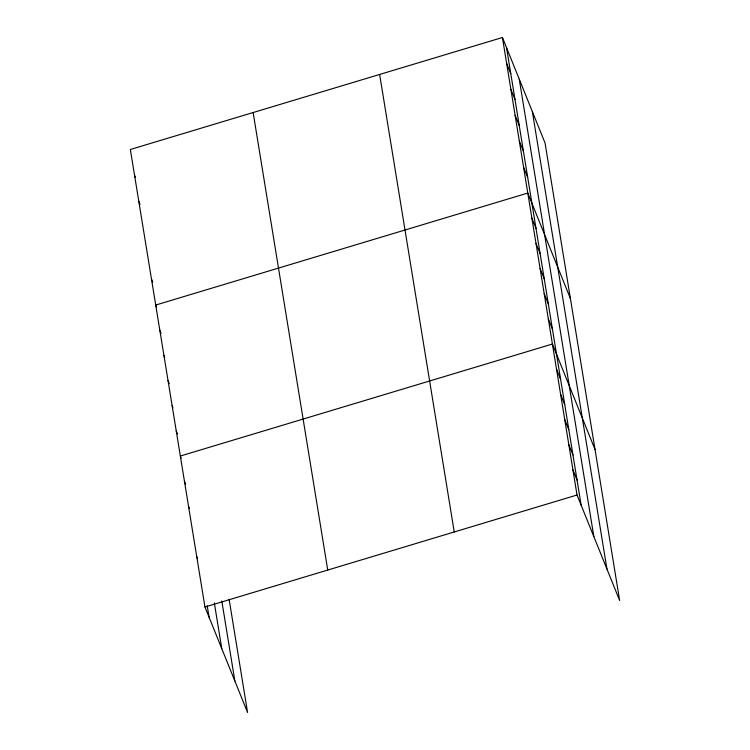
<?xml version="1.0" encoding="UTF-8"?>
<svg xmlns="http://www.w3.org/2000/svg" width="750" height="750" viewBox="0 0 750 750"><rect width="100%" height="100%" fill="white"/><g stroke="black" fill="none" stroke-linecap="round" stroke-linejoin="round"><path stroke-width="1.12" d="M502.425 37.5L577.031 495.009L619.65 600.506L545.044 142.988L502.425 37.5L130.35 149.494L204.956 607.013L247.575 712.5L229.116 599.269M204.956 607.013L577.031 495.009M506.653 63.422L510.778 73.631M510.881 89.353L515.006 99.562M515.109 115.275L519.234 125.484M519.338 141.206L523.462 151.406M523.566 167.128L527.681 177.338M570.413 298.547L527.794 193.05L155.719 305.053L156.544 307.087M531.891 218.222L536.016 228.422M535.997 243.384L540.122 253.584M540.103 268.547L544.219 278.747M544.2 293.709L548.325 303.919M548.306 318.872L552.431 329.081M595.031 449.522L552.413 344.034L180.338 456.028L181.163 458.072M556.509 369.197L560.634 379.406M560.616 394.359L564.741 404.569M564.722 419.522L568.837 429.731M568.819 444.684L572.944 454.894M572.925 469.847L577.05 480.056M134.578 175.416L135.403 177.459M138.806 201.347L140.044 204.412M151.491 279.122L152.728 282.188M159.816 330.216L161.053 333.272M163.922 355.378L164.747 357.413M168.028 380.541L169.266 383.597M172.125 405.703L172.95 407.747M176.231 430.866L177.469 433.931M184.434 481.191L185.672 484.256M188.541 506.353L189.366 508.397M196.744 556.678L197.569 558.722M532.341 111.544L606.947 569.062M519.253 79.153L593.859 536.663M506.55 47.709L581.147 505.219M379.641 74.456L454.247 531.975M253.134 112.538L327.741 570.047M221.812 600.994L234.872 681.056M214.322 602.906L221.784 648.656M207.216 605.775L209.081 617.212"/></g></svg>
